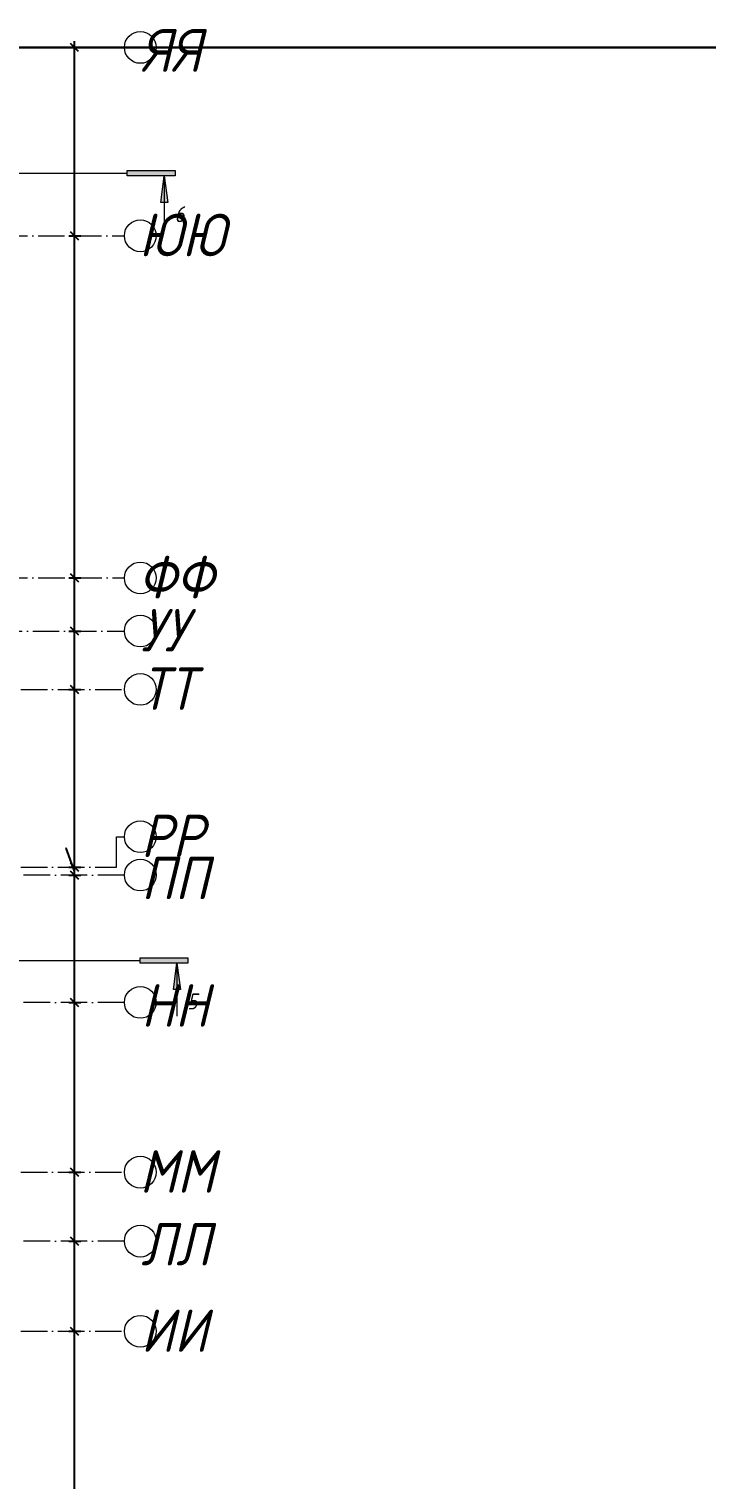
# Model space of a CAD drawing. Header units: millimetres. Extents: x -401725 to 250493, y 305116 to 802890.
# Drawn here: x -248475 to -235708, y 517613 to 544944 of the extents above; entities that cross this region are included whole.
import ezdxf

# ---------------------------------------------------------------- set-up
doc = ezdxf.new("R2010")
doc.units = ezdxf.units.MM
doc.linetypes.add('50_200_ШТРИХ_1Т_ш5_п1_п1_', pattern=[700, 500, -100, 0, -100])
for name, color, linetype, lineweight in [('A-____-____-DIMS', 7, 'Continuous', 9), ('G-____-____-SYMB', 7, 'Continuous', 9), ('S-GRID-____-IDEN', 7, 'Continuous', 9), ('S-GRID-____-OTLN', 7, 'Continuous', 9), ('S-GRID-____-OTLN-1', 7, '50_200_ШТРИХ_1Т_ш5_п1_п1_', 9), ('Текстовые примечания', 7, 'Continuous', 9)]:
    doc.layers.add(name, color=color, linetype=linetype, lineweight=lineweight)
doc.layers.add('G-____-____-SYMB-1', color=9, linetype='Continuous', lineweight=9, true_color=0x808080)
doc.styles.add('ISOCPEUR_I', font='isocpeui.ttf', dxfattribs={"width": 0.9, "height": 2.5})
doc.styles.add('ISOCPEUR_I_1', font='isocpeui.ttf', dxfattribs={"width": 0.85, "height": 2.5})
doc.dimstyles.new('ISO-2_5_0_9К_БОЛЬШОЙ_ОСИ', dxfattribs={"dimscale": 304.8, "dimtxt": 248.995294, "dimasz": 0.492126, "dimexe": 0.393701, "dimexo": 0, "dimgap": 0, "dimtad": 1, "dimdec": 0, "dimzin": 0, "dimdsep": 46, "dimtxsty": 'ISOCPEUR_I', "dimblk1": 'OBLIQUE', "dimblk2": 'OBLIQUE', "dimsah": 1, "dimcen": 0.09, "dimdle": 0.393701, "dimazin": 0, "dimtfac": 1, "dimtdec": 4, "dimtix": 1, "dimtmove": 0, "dimatfit": 3, "dimfxl": 1, "dimtvp": 1, "dimtolj": 1, "dimtzin": 0, "dimarcsym": 2})
doc.dimstyles.new('ISO-2_5_0_9К_БОЛЬШОЙ_ОСИ_1', dxfattribs={"dimscale": 304.8, "dimtxt": 248.995294, "dimasz": 0.492126, "dimexe": 0.393701, "dimexo": 0, "dimgap": 0, "dimtad": 1, "dimdec": 0, "dimzin": 0, "dimdsep": 46, "dimtxsty": 'ISOCPEUR_I', "dimblk1": 'OBLIQUE', "dimblk2": 'OBLIQUE', "dimsah": 1, "dimcen": 0.09, "dimdle": 0.393701, "dimazin": 0, "dimtfac": 1, "dimtdec": 4, "dimtix": 1, "dimtmove": 1, "dimatfit": 3, "dimfxl": 1, "dimtvp": 1, "dimtolj": 1, "dimtzin": 0, "dimarcsym": 2})

# ---------------------------------------------------------------- blocks, each defined once
blk = doc.blocks.new('Ось сетки - Круг_Ø6_00__ISO-2_5_0_9K_-25732049-АР1_Кладочный план подвала в осях 1-64_Ю-ЯЯ')
at = {"layer": 'S-GRID-____-IDEN'}
blk.add_circle((0, 0), 3, dxfattribs=at)
blk = doc.blocks.new('_Oblique')
at = {"color": 0, "linetype": 'ByBlock', "lineweight": -2}
blk.add_line((-0.5, -0.5), (0.5, 0.5), dxfattribs=at)
blk = doc.blocks.new('*D8402')
at = {"layer": 'A-____-____-DIMS', "color": 0, "lineweight": -2, "transparency": 16777216}
for p, q in [((-247723, 520397), (-247497, 520397)), ((-247617, 514177), (-247617, 520517)), ((-247723, 514297), (-247497, 514297))]:
    blk.add_line(p, q, dxfattribs=at)
at = {"layer": 'Defpoints', "color": 0, "transparency": 16777216}
for p in [(-247723, 520397), (-247617, 520397), (-247723, 514297)]:
    blk.add_point(p, dxfattribs=at)
at = {"layer": 'A-____-____-DIMS', "color": 0, "lineweight": -2, "transparency": 16777216, "xscale": 150, "yscale": 150, "zscale": 150}
for p, rotation in [((-247617, 520397), 90), ((-247617, 514297), 270)]:
    blk.add_blockref('_Oblique', p, dxfattribs=dict(at, rotation=rotation))
at = {"layer": 'A-____-____-DIMS', "color": 0, "transparency": 16777216, "insert": (-247618, 517347), "char_height": 2.5, "width": 701.02, "attachment_point": 5, "rotation": 90, "style": 'ISOCPEUR_I'}
blk.add_mtext('\\A1;6100', dxfattribs=at)
blk = doc.blocks.new('*D8403')
at = {"layer": 'A-____-____-DIMS', "color": 0, "lineweight": -2, "transparency": 16777216}
for p, q in [((-247723, 522097), (-247497, 522097)), ((-247617, 520277), (-247617, 522217)), ((-247723, 520397), (-247497, 520397))]:
    blk.add_line(p, q, dxfattribs=at)
at = {"layer": 'Defpoints', "color": 0, "transparency": 16777216}
for p in [(-247723, 522097), (-247617, 522097), (-247723, 520397)]:
    blk.add_point(p, dxfattribs=at)
at = {"layer": 'A-____-____-DIMS', "color": 0, "lineweight": -2, "transparency": 16777216, "xscale": 150, "yscale": 150, "zscale": 150}
for p, rotation in [((-247617, 522097), 90), ((-247617, 520397), 270)]:
    blk.add_blockref('_Oblique', p, dxfattribs=dict(at, rotation=rotation))
at = {"layer": 'A-____-____-DIMS', "color": 0, "transparency": 16777216, "insert": (-247618, 521247), "char_height": 2.5, "width": 701.02, "attachment_point": 5, "rotation": 90, "style": 'ISOCPEUR_I'}
blk.add_mtext('\\A1;1700', dxfattribs=at)
blk = doc.blocks.new('*D8404')
at = {"layer": 'A-____-____-DIMS', "color": 0, "lineweight": -2, "transparency": 16777216}
for p, q in [((-247723, 523397), (-247497, 523397)), ((-247617, 521977), (-247617, 523517)), ((-247723, 522097), (-247497, 522097))]:
    blk.add_line(p, q, dxfattribs=at)
at = {"layer": 'Defpoints', "color": 0, "transparency": 16777216}
for p in [(-247723, 523397), (-247617, 523397), (-247723, 522097)]:
    blk.add_point(p, dxfattribs=at)
at = {"layer": 'A-____-____-DIMS', "color": 0, "lineweight": -2, "transparency": 16777216, "xscale": 150, "yscale": 150, "zscale": 150}
for p, rotation in [((-247617, 523397), 90), ((-247617, 522097), 270)]:
    blk.add_blockref('_Oblique', p, dxfattribs=dict(at, rotation=rotation))
at = {"layer": 'A-____-____-DIMS', "color": 0, "transparency": 16777216, "insert": (-247618, 522747), "char_height": 2.5, "width": 701.02, "attachment_point": 5, "rotation": 90, "style": 'ISOCPEUR_I'}
blk.add_mtext('\\A1;1300', dxfattribs=at)
blk = doc.blocks.new('*D8405')
at = {"layer": 'A-____-____-DIMS', "color": 0, "lineweight": -2, "transparency": 16777216}
for p, q in [((-247617, 523277), (-247617, 526717)), ((-247723, 526597), (-247497, 526597)), ((-247723, 523397), (-247497, 523397))]:
    blk.add_line(p, q, dxfattribs=at)
at = {"layer": 'Defpoints', "color": 0, "transparency": 16777216}
for p in [(-247723, 526597), (-247617, 526597), (-247723, 523397)]:
    blk.add_point(p, dxfattribs=at)
at = {"layer": 'A-____-____-DIMS', "color": 0, "lineweight": -2, "transparency": 16777216, "xscale": 150, "yscale": 150, "zscale": 150}
for p, rotation in [((-247617, 526597), 90), ((-247617, 523397), 270)]:
    blk.add_blockref('_Oblique', p, dxfattribs=dict(at, rotation=rotation))
at = {"layer": 'A-____-____-DIMS', "color": 0, "transparency": 16777216, "insert": (-247618, 524997), "char_height": 2.5, "width": 758.48, "attachment_point": 5, "rotation": 90, "style": 'ISOCPEUR_I'}
blk.add_mtext('\\A1;3200', dxfattribs=at)
blk = doc.blocks.new('*D8406')
at = {"layer": 'A-____-____-DIMS', "color": 0, "lineweight": -2, "transparency": 16777216}
for p, q in [((-247723, 528997), (-247497, 528997)), ((-247617, 526477), (-247617, 529117)), ((-247723, 526597), (-247497, 526597))]:
    blk.add_line(p, q, dxfattribs=at)
at = {"layer": 'Defpoints', "color": 0, "transparency": 16777216}
for p in [(-247723, 528997), (-247617, 528997), (-247723, 526597)]:
    blk.add_point(p, dxfattribs=at)
at = {"layer": 'A-____-____-DIMS', "color": 0, "lineweight": -2, "transparency": 16777216, "xscale": 150, "yscale": 150, "zscale": 150}
for p, rotation in [((-247617, 528997), 90), ((-247617, 526597), 270)]:
    blk.add_blockref('_Oblique', p, dxfattribs=dict(at, rotation=rotation))
at = {"layer": 'A-____-____-DIMS', "color": 0, "transparency": 16777216, "insert": (-247618, 527797), "char_height": 2.5, "width": 781.46, "attachment_point": 5, "rotation": 90, "style": 'ISOCPEUR_I'}
blk.add_mtext('\\A1;2400', dxfattribs=at)
blk = doc.blocks.new('*D8407')
at = {"layer": 'A-____-____-DIMS', "color": 0, "lineweight": -2, "transparency": 16777216}
for p, q in [((-247777, 529501), (-247781, 529501)), ((-247617, 529072), (-247777, 529501)), ((-247723, 529147), (-247497, 529147)), ((-247617, 528877), (-247617, 529267)), ((-247723, 528997), (-247497, 528997))]:
    blk.add_line(p, q, dxfattribs=at)
at = {"layer": 'Defpoints', "color": 0, "transparency": 16777216}
for p in [(-247723, 529147), (-247617, 529147), (-247723, 528997)]:
    blk.add_point(p, dxfattribs=at)
at = {"layer": 'A-____-____-DIMS', "color": 0, "lineweight": -2, "transparency": 16777216, "xscale": 150, "yscale": 150, "zscale": 150}
for p, rotation in [((-247617, 529147), 90), ((-247617, 528997), 270)]:
    blk.add_blockref('_Oblique', p, dxfattribs=dict(at, rotation=rotation))
at = {"layer": 'A-____-____-DIMS', "color": 0, "transparency": 16777216, "insert": (-247779, 528991), "char_height": 2.5, "width": 511.4, "attachment_point": 1, "rotation": 90, "line_spacing_factor": 1.149209, "style": 'ISOCPEUR_I'}
blk.add_mtext('\\A1;150', dxfattribs=at)
blk = doc.blocks.new('*D8408')
at = {"layer": 'A-____-____-DIMS', "color": 0, "lineweight": -2, "transparency": 16777216}
for p, q in [((-247723, 532497), (-247497, 532497)), ((-247617, 529027), (-247617, 532617)), ((-247723, 529147), (-247497, 529147))]:
    blk.add_line(p, q, dxfattribs=at)
at = {"layer": 'Defpoints', "color": 0, "transparency": 16777216}
for p in [(-247723, 532497), (-247617, 532497), (-247723, 529147)]:
    blk.add_point(p, dxfattribs=at)
at = {"layer": 'A-____-____-DIMS', "color": 0, "lineweight": -2, "transparency": 16777216, "xscale": 150, "yscale": 150, "zscale": 150}
for p, rotation in [((-247617, 532497), 90), ((-247617, 529147), 270)]:
    blk.add_blockref('_Oblique', p, dxfattribs=dict(at, rotation=rotation))
at = {"layer": 'A-____-____-DIMS', "color": 0, "transparency": 16777216, "insert": (-247618, 530822), "char_height": 2.5, "width": 758.48, "attachment_point": 5, "rotation": 90, "style": 'ISOCPEUR_I'}
blk.add_mtext('\\A1;3350', dxfattribs=at)
blk = doc.blocks.new('*D8409')
at = {"layer": 'A-____-____-DIMS', "color": 0, "lineweight": -2, "transparency": 16777216}
for p, q in [((-247723, 533597), (-247497, 533597)), ((-247617, 532377), (-247617, 533717)), ((-247723, 532497), (-247497, 532497))]:
    blk.add_line(p, q, dxfattribs=at)
at = {"layer": 'Defpoints', "color": 0, "transparency": 16777216}
for p in [(-247723, 533597), (-247617, 533597), (-247723, 532497)]:
    blk.add_point(p, dxfattribs=at)
at = {"layer": 'A-____-____-DIMS', "color": 0, "lineweight": -2, "transparency": 16777216, "xscale": 150, "yscale": 150, "zscale": 150}
for p, rotation in [((-247617, 533597), 90), ((-247617, 532497), 270)]:
    blk.add_blockref('_Oblique', p, dxfattribs=dict(at, rotation=rotation))
at = {"layer": 'A-____-____-DIMS', "color": 0, "transparency": 16777216, "insert": (-247618, 533047), "char_height": 2.5, "width": 643.56, "attachment_point": 5, "rotation": 90, "style": 'ISOCPEUR_I'}
blk.add_mtext('\\A1;1100', dxfattribs=at)
blk = doc.blocks.new('*D8410')
at = {"layer": 'A-____-____-DIMS', "color": 0, "lineweight": -2, "transparency": 16777216}
for p, q in [((-247723, 534597), (-247497, 534597)), ((-247617, 533477), (-247617, 534717)), ((-247723, 533597), (-247497, 533597))]:
    blk.add_line(p, q, dxfattribs=at)
at = {"layer": 'Defpoints', "color": 0, "transparency": 16777216}
for p in [(-247723, 534597), (-247617, 534597), (-247723, 533597)]:
    blk.add_point(p, dxfattribs=at)
at = {"layer": 'A-____-____-DIMS', "color": 0, "lineweight": -2, "transparency": 16777216, "xscale": 150, "yscale": 150, "zscale": 150}
for p, rotation in [((-247617, 534597), 90), ((-247617, 533597), 270)]:
    blk.add_blockref('_Oblique', p, dxfattribs=dict(at, rotation=rotation))
at = {"layer": 'A-____-____-DIMS', "color": 0, "transparency": 16777216, "insert": (-247618, 534097), "char_height": 2.5, "width": 701.02, "attachment_point": 5, "rotation": 90, "style": 'ISOCPEUR_I'}
blk.add_mtext('\\A1;1000', dxfattribs=at)
blk = doc.blocks.new('*D8411')
at = {"layer": 'A-____-____-DIMS', "color": 0, "lineweight": -2, "transparency": 16777216}
for p, q in [((-247617, 534477), (-247617, 541167)), ((-247723, 541047), (-247497, 541047)), ((-247723, 534597), (-247497, 534597))]:
    blk.add_line(p, q, dxfattribs=at)
at = {"layer": 'Defpoints', "color": 0, "transparency": 16777216}
for p in [(-247723, 541047), (-247617, 541047), (-247723, 534597)]:
    blk.add_point(p, dxfattribs=at)
at = {"layer": 'A-____-____-DIMS', "color": 0, "lineweight": -2, "transparency": 16777216, "xscale": 150, "yscale": 150, "zscale": 150}
for p, rotation in [((-247617, 541047), 90), ((-247617, 534597), 270)]:
    blk.add_blockref('_Oblique', p, dxfattribs=dict(at, rotation=rotation))
at = {"layer": 'A-____-____-DIMS', "color": 0, "transparency": 16777216, "insert": (-247618, 537822), "char_height": 2.5, "width": 781.46, "attachment_point": 5, "rotation": 90, "style": 'ISOCPEUR_I'}
blk.add_mtext('\\A1;6450', dxfattribs=at)
blk = doc.blocks.new('*D8412')
at = {"layer": 'A-____-____-DIMS', "color": 0, "lineweight": -2, "transparency": 16777216}
for p, q in [((-247617, 540927), (-247617, 544717)), ((-247723, 544597), (-247497, 544597)), ((-247723, 541047), (-247497, 541047))]:
    blk.add_line(p, q, dxfattribs=at)
at = {"layer": 'Defpoints', "color": 0, "transparency": 16777216}
for p in [(-247723, 544597), (-247617, 544597), (-247723, 541047)]:
    blk.add_point(p, dxfattribs=at)
at = {"layer": 'A-____-____-DIMS', "color": 0, "lineweight": -2, "transparency": 16777216, "xscale": 150, "yscale": 150, "zscale": 150}
for p, rotation in [((-247617, 544597), 90), ((-247617, 541047), 270)]:
    blk.add_blockref('_Oblique', p, dxfattribs=dict(at, rotation=rotation))
at = {"layer": 'A-____-____-DIMS', "color": 0, "transparency": 16777216, "insert": (-247618, 542822), "char_height": 2.5, "width": 758.48, "attachment_point": 5, "rotation": 90, "style": 'ISOCPEUR_I'}
blk.add_mtext('\\A1;3550', dxfattribs=at)
blk = doc.blocks.new('Разрез - Концевая часть разреза-18266132-АР1_Кладочный план подвала в осях 1-64_Ю-ЯЯ')
at = {"layer": 'G-____-____-SYMB'}
for points in [[(0, 0.5), (0, -0.5), (-9, -0.5), (-9, 0.5)], [(-6.29, -5.5), (-7.61, -5.5), (-6.95, -0.5)]]:
    blk.add_hatch(color=256, dxfattribs=at).paths.add_polyline_path(points, flags=0)
for p, q in [((0, 0.5), (-9, 0.5)), ((-9, 0.5), (-9, -0.5)), ((0, -0.5), (0, 0.5)), ((-9, -0.5), (0, -0.5)), ((-6.95, -0.5), (-7.61, -5.5)), ((-6.95, -0.5), (-6.95, -10.5)), ((-6.29, -5.5), (-6.95, -0.5)), ((-7.61, -5.5), (-6.29, -5.5))]:
    blk.add_line(p, q, dxfattribs=at)

msp = doc.modelspace()

# ---------------------------------------------------------------- linework, layer by layer
at = {"layer": 'G-____-____-SYMB-1'}
for p, q in [((-355613.4461, 542224.9935), (-246620.9926, 542224.9935)), ((-355686.9166, 527386.983), (-246379.932, 527386.983))]:
    msp.add_line(p, q, dxfattribs=at)
at = {"layer": 'S-GRID-____-OTLN'}
for p, q in [((-246826.3152, 529720.0974), (-246676.9366, 529720.0974)), ((-246826.3152, 529146.983), (-246826.3152, 529720.0974))]:
    msp.add_line(p, q, dxfattribs=at)
at = {"layer": 'S-GRID-____-OTLN-1'}
for p, q in [((-246676.9366, 544596.983), (-355420.1134, 544596.983)), ((-355420.1134, 541046.983), (-246676.9366, 541046.983)), ((-301509.3255, 534596.983), (-246676.9366, 534596.983)), ((-316313.8972, 533596.983), (-246676.9366, 533596.983)), ((-257730.0789, 532496.983), (-246676.9366, 532496.983)), ((-257730.0789, 529146.983), (-246826.3152, 529146.983)), ((-246676.9366, 528996.983), (-301509.3255, 528996.983)), ((-246676.9366, 526596.983), (-355420.1134, 526596.983)), ((-257730.0789, 523396.983), (-246676.9366, 523396.983)), ((-246676.9366, 522096.983), (-355420.1134, 522096.983)), ((-257730.0789, 520396.983), (-246676.9366, 520396.983))]:
    msp.add_line(p, q, dxfattribs=at)
at = {"layer": 'Текстовые примечания', "color": 1, "lineweight": 30}
msp.add_lwpolyline([(-19349.125, 544596.983), (-401724.6123, 544596.983)], dxfattribs=at)

# ---------------------------------------------------------------- block references
at = {"layer": 'G-____-____-SYMB', "extrusion": (0, 0, -1), "xscale": 99.99999999999993, "yscale": 99.99999999999993, "zscale": 99.99999999999993}
for p in [(246620.9926, 542224.9935), (246379.932, 527386.983)]:
    msp.add_blockref('Разрез - Концевая часть разреза-18266132-АР1_Кладочный план подвала в осях 1-64_Ю-ЯЯ', p, dxfattribs=at)
at = {"layer": 'S-GRID-____-IDEN', "xscale": 99.99999999999993, "yscale": 99.99999999999993, "zscale": 99.99999999999993}
for p, rotation in [((-246376.9366, 544596.983), 89.9999999999998), ((-246376.9366, 541046.983), 269.9999999999995), ((-246376.9366, 534596.983), 269.9999999999995), ((-246376.9366, 533596.983), 269.9999999999995), ((-246376.9366, 532496.983), 269.9999999999995), ((-246376.9366, 529720.0974), 269.9999999999995), ((-246376.9366, 528996.983), 89.9999999999998), ((-246376.9366, 526596.983), 89.9999999999998), ((-246376.9366, 523396.983), 269.9999999999995), ((-246376.9366, 522096.983), 89.9999999999998), ((-246376.9366, 520396.983), 269.9999999999995)]:
    msp.add_blockref('Ось сетки - Круг_Ø6_00__ISO-2_5_0_9K_-25732049-АР1_Кладочный план подвала в осях 1-64_Ю-ЯЯ', p, dxfattribs=dict(at, rotation=rotation))

# ---------------------------------------------------------------- texts
at = {"layer": 'G-____-____-SYMB', "char_height": 300, "width": 256.54, "attachment_point": 1, "style": 'ISOCPEUR_I_1'}
for s, insert in [('\\fISOCPEUR|b0|i1|c204|p34|;6', (-245727.3514, 541602.7167)), ('\\fISOCPEUR|b0|i1|c204|p34|;5', (-245486.2908, 526764.7061))]:
    msp.add_mtext(s, dxfattribs=dict(at, insert=insert))
at = {"layer": 'S-GRID-____-IDEN', "char_height": 800, "attachment_point": 1, "style": 'ISOCPEUR_I'}
for s, insert, width in [('ЯЯ', (-246360.342, 544940.3125), 447.341625), ('ЮЮ', (-246401.051, 541460.8691), 533.923875), ('ФФ', (-246413.201, 535010.8691), 562.784625), ('УУ', (-246365.501, 534010.8691), 447.341625), ('ТТ', (-246365.501, 532910.8691), 447.341625), ('РР', (-246365.501, 530133.9836), 447.341625), ('ПП', (-246360.342, 529340.3125), 447.341625), ('НН', (-246360.342, 526940.3125), 447.341625), ('ММ', (-246389.351, 523810.8691), 505.063125), ('ЛЛ', (-246360.342, 522440.3125), 447.341625), ('ИИ', (-246365.501, 520810.8691), 447.341625)]:
    msp.add_mtext(s, dxfattribs=dict(at, insert=insert, width=width))

# ---------------------------------------------------------------- dimensions: what is measured, and where the dimension line sits
at = {"layer": 'A-____-____-DIMS'}
for base, p1, p2, override, picture, middle in [((-247617.1018, 544596.983), (-247723.1678, 541046.983), (-247723.1678, 544596.983), {"dimtxt": 400, "dimpost": '<>', "dimfxl": 3550}, '*D8412', (-247618.3518, 542821.983)), ((-247617.1018, 541046.983), (-247723.1678, 534596.983), (-247723.1678, 541046.983), {"dimtxt": 400, "dimpost": '<>', "dimfxl": 6450}, '*D8411', (-247618.3518, 537821.983)), ((-247617.1018, 534596.983), (-247723.1678, 533596.983), (-247723.1678, 534596.983), {"dimtxt": 400, "dimpost": '<>', "dimfxl": 1000}, '*D8410', (-247618.3518, 534096.983)), ((-247617.1018, 533596.983), (-247723.1678, 532496.983), (-247723.1678, 533596.983), {"dimtxt": 400, "dimpost": '<>', "dimfxl": 1100}, '*D8409', (-247618.3518, 533046.983)), ((-247617.1018, 532496.983), (-247723.1678, 529146.983), (-247723.1678, 532496.983), {"dimtxt": 400, "dimpost": '<>', "dimfxl": 3350}, '*D8408', (-247618.3518, 530821.983)), ((-247617.1018, 528996.983), (-247723.1678, 526596.983), (-247723.1678, 528996.983), {"dimtxt": 400, "dimpost": '<>', "dimfxl": 2400}, '*D8406', (-247618.3518, 527796.983)), ((-247617.1018, 526596.983), (-247723.1678, 523396.983), (-247723.1678, 526596.983), {"dimtxt": 400, "dimpost": '<>', "dimfxl": 3200}, '*D8405', (-247618.3518, 524996.983)), ((-247617.1018, 523396.983), (-247723.1678, 522096.983), (-247723.1678, 523396.983), {"dimtxt": 400, "dimpost": '<>', "dimfxl": 1300}, '*D8404', (-247618.3518, 522746.983)), ((-247617.1018, 522096.983), (-247723.1678, 520396.983), (-247723.1678, 522096.983), {"dimtxt": 400, "dimpost": '<>', "dimfxl": 1700}, '*D8403', (-247618.3679, 521246.983)), ((-247617.1018, 520396.983), (-247723.1678, 514296.983), (-247723.1678, 520396.983), {"dimtxt": 400, "dimpost": '<>', "dimfxl": 6100}, '*D8402', (-247618.3518, 517346.983))]:
    dim = msp.add_linear_dim(base=base, p1=p1, p2=p2, angle=90, dimstyle='ISO-2_5_0_9К_БОЛЬШОЙ_ОСИ', override=override, dxfattribs=at)
    dim.commit()
    dim.dimension.update_dxf_attribs({"geometry": picture, "text_midpoint": middle})
dim = msp.add_linear_dim(base=(-247617.1018, 529146.983), p1=(-247723.1678, 528996.983), p2=(-247723.1678, 529146.983), angle=90, dimstyle='ISO-2_5_0_9К_БОЛЬШОЙ_ОСИ_1', override={"dimtxt": 400, "dimpost": '<>', "dimfxl": 150}, dxfattribs=at)
dim.commit()
dim.dimension.update_dxf_attribs({"geometry": '*D8407', "text_midpoint": (-247777.049, 529500.7137), "dimtype": 160, "text_rotation": 90})

doc.saveas('drawing.dxf')
